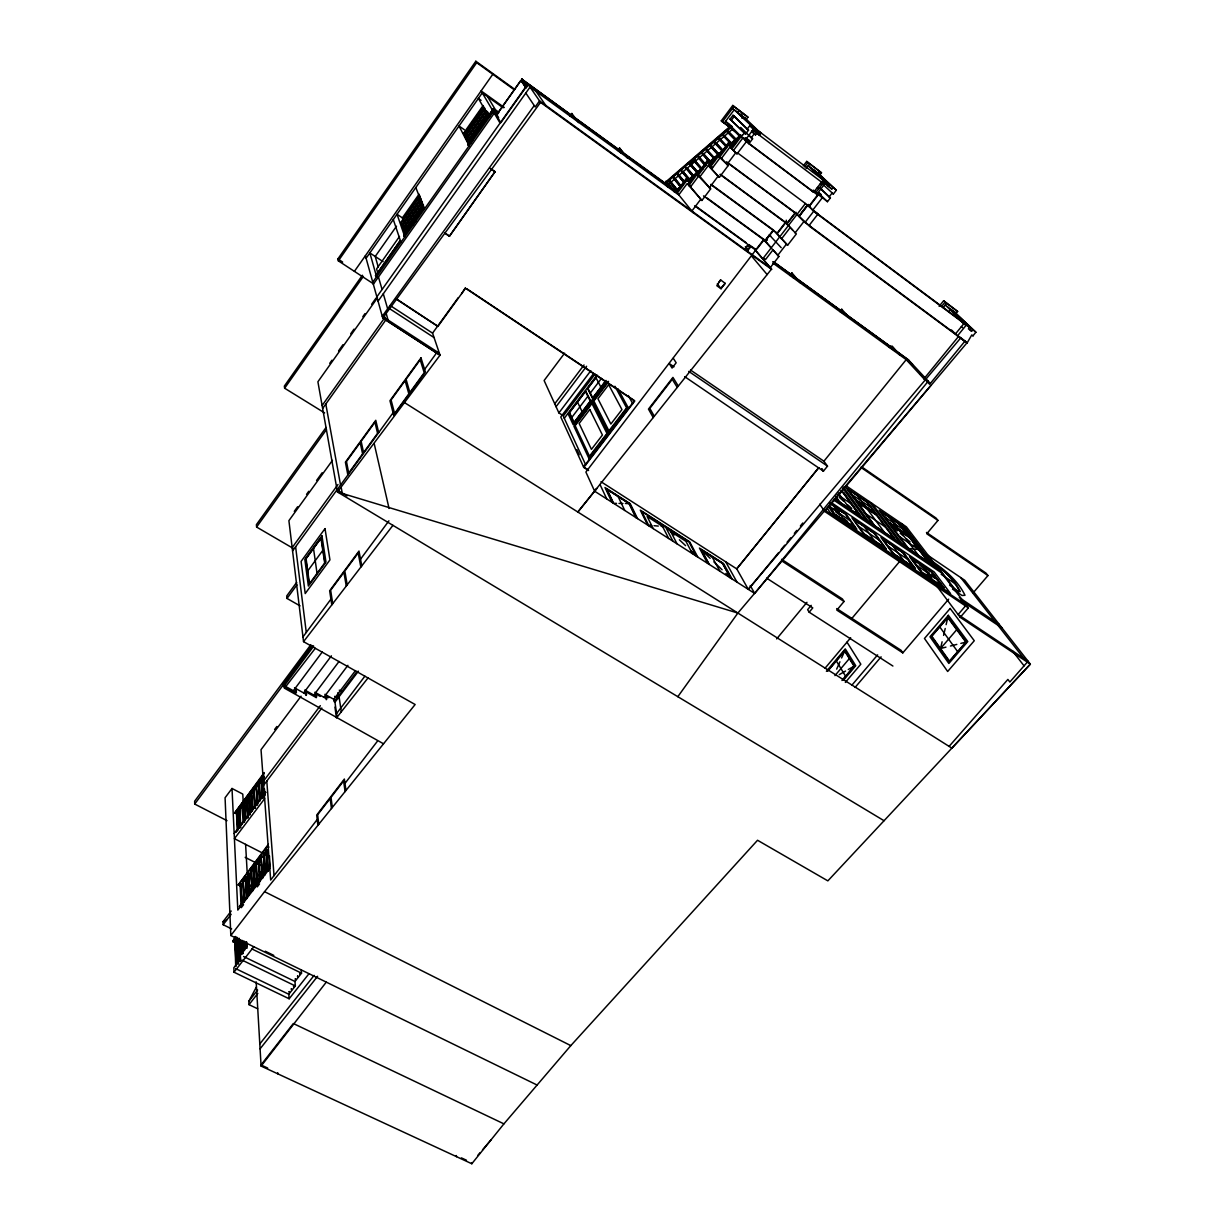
<?xml version="1.0" encoding="UTF-8"?>
<svg xmlns="http://www.w3.org/2000/svg" width="1225" height="1225" viewBox="0 0 1225 1225"><rect width="100%" height="100%" fill="white"/><g stroke="black" fill="none" stroke-linecap="round" stroke-linejoin="round"><path stroke-width="1.5" d="M525.556 86.914L521.666 81.187L521.758 78.783L526.934 85.26M525.908 86.914L522.018 81.187L522.11 78.783M899.671 354.928L892.014 346.277L889.396 347.165M666.691 182.418L732.137 126.634L731.049 125.562L666.109 181.698M945.945 647.152L940.54 648.515L942.102 641.808M943.602 635.377L945.21 628.502M946.113 624.643L947.767 617.614L965.851 642.13L949.467 661.087L931.812 636.234L947.767 617.614M836.675 669.126L839.921 661.791M841.606 657.978L844.668 651.057L854.07 666.216L841.973 680.487M235.69 966.464L234.955 940.096L236.655 964.397M236.9 937.263L234.373 942.393L236.639 939.269M234.97 942.638L232.719 941.596L235.246 936.467M235.828 936.757L232.719 941.596M257.618 1008.757L249.012 1004.653L248.828 1001.284L256.347 987.074M373.579 283.909L338.345 260.864L337.886 258.95L475.821 61.25L514.546 89.195M338.345 260.864L476.693 62.659L475.821 61.25M354.408 271.368L492.787 74.281M366.091 258.291L482.282 92.901L503.153 107.815M396.517 226.196L375.217 256.469L378.311 267.234M403.576 221.266L402.382 217.866L419.072 194.147M362.401 275.227L284.338 386.12L284.629 388.218L324.61 412.902M419.762 195.51L400.743 222.506L401.126 223.593L402.703 224.65L420.696 199.124M485.575 111.597L466.939 138.027L465.347 136.909L485.085 108.903L484.564 107.984L464.857 135.944L466.449 137.062L463.525 133.357L483.125 105.518M284.629 388.218L363.396 276.36M401.126 223.593L420.175 196.551M464.015 134.306L483.661 106.422L464.244 134.474M420.879 198.343L401.769 225.461L405.337 228.692M465.592 135.424L484.151 109.102M402.152 226.548L421.293 199.399M422.013 201.222L402.811 228.447L403.193 229.55L404.786 230.622L422.962 204.881M466.204 138.563L486.003 110.495L488.132 112.547L468.287 140.645L466.204 138.563L467.797 139.681M403.745 227.62L421.829 201.987M403.193 229.55L422.426 202.278M466.694 139.528L486.539 111.414M399.503 236.471L376.596 268.918L377.913 273.451M405.843 233.638L403.852 231.448L423.146 204.116M468.057 142.177L467.552 141.197L487.458 113.006L487.994 113.94L468.057 142.177L469.665 143.31M404.25 232.566L423.574 205.188M383.134 261.706L369.858 252.932L376.58 276.758L375.508 275.64L399.855 241.157L400.774 241.738M402.382 217.866L397.022 214.252L404.817 236.777L403.729 235.675L423.192 208.112L424.11 208.709M497.105 111.138L493.476 108.612L468.011 144.673L469.144 145.744L459.038 126.007L464.397 129.773M404.908 234.48L424.294 207.04M468.915 143.861L488.913 115.548L489.464 116.498M375.646 276.146L399.855 241.157M403.898 236.165L424.095 207.806M468.226 145.101L493.476 108.612M489.005 116.865L493.032 111.153L481.119 90.91L504.317 107.524M412.856 224.925L416.087 220.347M470.477 143.356L472.59 140.37M372.752 282.163L494.64 109.668M373.334 284.215L494.242 113.19M496.753 114.599L520.885 80.498L496.753 114.599L498.636 117.753M572.029 116.88L570.069 114.185L522.769 79.885L676.368 192.095L677.762 190.227L669.738 180.488L668.467 180.565M329.77 363.304L331.975 360.196M338.575 350.871L342.985 344.669M350.702 333.797L353.994 329.142M362.814 316.708L365.004 313.6M371.619 304.29L376.029 298.073M376.856 296.863L500.076 123.097L493.292 111.582M500.596 122.362L527.853 83.928L540.562 102.379L771.704 269.454L755.412 250.375L763.849 239.396L707.131 198.067M377.484 297.782L317.903 381.771L337.442 491.975L884.052 820.719M378.066 301.166L530.042 87.082L678.788 194.882L687.21 183.536L701.91 200.487L710.638 188.895L699.046 175.527L690.532 186.889L701.91 200.487M534.238 105.564L382.277 316.28L439.377 353.259M322.114 405.521L385.109 317.183M322.634 408.476L386.748 318.638M495.068 171.668L449.376 236.302L495.068 171.668L490.383 168.407M326.049 427.479L256.392 524.683L256.607 527.056L293.617 548.632M256.607 527.056L326.432 429.653M677.823 696.688L737.879 613.051L930.755 385.507M569.855 115.977L572.014 113.573M294.291 511.361L297.629 506.737M306.541 494.379L308.777 491.286M316.571 480.476L322.144 472.758M332.45 460.355L288.901 520.656L303.54 641.655L415.137 704.513L264.554 891.662L230.821 935.517L537.101 1085.044M737.879 613.051L337.442 491.975L440.035 355.189L432.563 333.139L458.181 297.752M465.362 287.814L461.565 293.74M395.675 298.747L437.938 326.386L465.531 288.258L634.734 401.096L583.789 467.429L588.582 470.507M292.163 547.606L337.993 484.503M292.561 550.959L337.809 488.698M393.087 412.764L337.059 489.862L347.058 495.88M424.6 369.399L437.34 351.866M540.562 102.379L382.767 318.056L440.035 355.189L382.767 318.056L365.387 255.734M296.634 582.426L286.742 595.932L287.017 598.443L300.094 605.9M287.017 598.443L296.925 584.907M307.72 570.942L322.788 550.377M573.3 116.528L617.783 148.776L619.819 151.793M617.553 150.537L619.712 148.164L627.169 157.857M302.958 636.939L330.918 599.163M360.517 559.182L388.922 520.824M310.874 644.687L194.653 801.181L194.698 804.044L227.008 820.673M282.623 684.79L296.389 692.462L295.975 688.741L295.792 693.258L282.745 686.077L282.623 684.79L311.548 645.866M194.698 804.044L295.501 668.406M298.9 663.827L310.231 648.592M282.745 686.077L312.819 645.621M313.707 646.157L284.246 685.77L284.491 688.205L383.532 743.789M668.038 187.364L664.624 182.739L620.937 151.073M293.387 690.716L322.313 651.93M732.504 129.268L736.424 132.484L721.28 120.831L732.764 105.442L747.939 117.156L746.5 119.07L732.443 108.443M722.367 121.933L733.882 106.514L732.764 105.442M724.128 123.266L734.204 109.775L753.773 127.89L752.655 129.375L756.254 132.086L757.372 130.6L739.425 114.078L753.773 127.89M675.373 190.87L676.782 189.002M677.088 189.385L675.679 191.253L528.082 84.249L500.795 122.714L493.798 110.863L497.947 113.818M730.115 119.147L733.009 115.273L734.326 116.283L748.536 130.141L745.566 134.092L730.115 119.147L745.566 134.092M685.832 179.156L676.001 192.325L676.996 193.55L686.857 180.366L685.832 179.156L690.456 182.525M274.599 729.518L276.881 726.471M731.432 120.142L734.326 116.283M244.357 822.297L242.78 794.091L232.015 788.471L225.078 797.751L230.821 935.517M301.059 696.183L261.032 749.685L270.664 880.04L317.214 819.494M737.726 112.44L739.165 110.51M303.678 692.891L331.408 655.834M305.637 691.712L306.219 690.915L306.066 695.417L305.637 691.712L316.234 697.561L316.356 693.136L316.234 697.561M741.232 115.089L742.687 113.175M711.511 164.426L706.963 161.057L688.756 185.603L690.532 186.889M564.618 353.167L544.114 380.531L558.891 412.902L562.107 414.999M710.638 188.895L698.005 175.619L708.035 162.251L706.963 161.057M741.86 118.182L742.947 116.742M699.781 176.921L709.811 163.553L708.035 162.251M711.817 168.805L720.484 157.259L728.201 165.574L719.412 177.258L708.953 166.294L719.044 152.834L720.147 154.013M313.845 695.05L339.065 661.423M710.041 167.488L728.584 142.529L733.178 145.943M728.201 165.574L719.519 157.275L729.717 143.692L728.584 142.529M721.311 158.607L731.509 145.025L729.717 143.692M823.277 179.861L813.676 192.294L748.904 143.708L747.786 142.59L749.256 140.63L748.077 139.466L737.037 153.845L730.682 147.766L740.206 135.087L741.355 136.235M731.815 148.945L742.105 135.255M733.607 150.277L743.146 137.583L746.653 141.074L741.247 137.016L744.218 133.081M748.536 130.141L747.189 129.13L750.159 125.164M264.233 772.577L234.71 812.895L236.471 813.813L264.248 776.91M234.71 812.895L264.309 773.542M237.374 830.734L236.41 811.716L237.972 811.823M240.804 827.288L239.809 827.487L238.814 808.515L240.376 808.623M244.709 821.01L243.653 802.099L245.199 802.207M263.069 776.282L264.141 776.129L262.487 775.976M241.815 805.621L243.147 822.159M251.493 792.759L252.962 809.158M253.927 789.543L255.413 805.897M256.347 786.312L257.878 802.635M240.973 806.77L253.483 790.14M256.898 785.608L262.594 778.043M323.905 697.224L347.9 665.328M326.279 699.735L326.355 695.218L326.876 698.954L314.886 692.247M691.865 211.052L700.562 199.507M709.29 187.915L718.049 176.262L708.372 165.467M726.854 164.579L735.689 152.834L730.039 146.969M745.305 140.063L752.732 130.202L824.456 184.301L823.093 183.015M263.375 781.305L320.337 705.661M748.904 143.708L752.594 138.808L751.247 137.797L754.202 133.877L751.553 131.289M263.666 785.225L321.823 708.05M754.202 133.877L755.549 134.888L758.505 130.968L824.578 181.101L815.712 192.585M554.741 403.806L584.034 364.973M759.714 132.116L758.229 134.092L759.469 135.286L760.955 133.326L744.739 117.753M355.48 670.596L333.828 699.276L334.18 701.711M334.012 700.562L334.609 699.781L324.901 694.315M556.058 406.7L586.591 366.26M234.174 833.521L264.278 793.632M265.703 792.116L235.659 832.296L265.733 792.483M334.762 700.93L357.057 671.407M247.557 817.243L246.439 798.378L248.154 817.55M262.364 797.643L261.017 779.023L262.962 797.95M334.946 702.231L358.404 671.178M264.646 798.639L234.419 838.65L269.439 856.551M558.891 412.902L590.817 370.7M593.528 373.671L560.759 416.975L583.789 467.429M336.569 713.562L364.866 676.2M594.998 374.146L563.255 416.056L585.718 464.903M564.281 418.292L596.805 375.371M597.555 375.294L587.541 388.524L592.548 398.431L605.227 381.741M571.799 417.449L587.847 396.303M590.327 393.041L601.46 378.372M927.463 555.048L964.764 580.313L1030.348 664.149L827.855 880.867L757.54 840.258L570.804 1045.614L503.919 1123.861L471.809 1163.75L261.093 1066.087L326.233 982.19M606.007 380.424L592.762 397.834L587.939 388.294L595.962 377.698L600.985 387.314M606.176 381.434L573.223 424.769L567.941 413.468M608.167 381.297L573.928 426.3L589.164 458.931L628.318 407.94L617.875 388.677M608.58 381.679L593.865 401.034L608.917 430.863L626.587 407.848L614.935 386.258M268.352 844.301L238.232 884.94L240.1 885.874L267.341 850.211L265.473 849.247M238.232 884.94L267.647 846.398L268.995 847.088M241.111 904.999L240.039 883.715L241.677 883.807M242.994 879.841L244.326 901.937L242.581 880.362L244.234 880.469M246.929 898.553L245.138 877.023L246.792 877.115M248.093 873.149L248.889 894.847L247.695 873.67L249.349 873.777M243.208 880.683L244.648 899.64M245.766 877.33L247.343 898.017M252.809 868.05L259.777 858.939M261.155 857.178L262.854 875.707M231.678 928.902L223.149 924.722L223.042 921.675L231.188 911.033M248.629 888.263L264.906 866.994M803.278 165.88L806.724 161.394L821.5 172.802L819.28 175.711M223.149 924.722L231.157 914.279M249.441 890.422L266.591 868.05M804.611 166.937L807.964 162.558L806.724 161.394M270.021 866.167L239.304 906.684L270.051 866.58M246.302 898.247L245.536 876.487M251.906 890.927L250.666 869.796L252.534 891.233M267.188 870.99L266.101 849.568L267.816 871.312M718.554 282.608L720.622 279.913L725.185 283.358L721.05 288.733L716.824 285.731L720.622 279.913M806.065 168.529L809.664 163.844M269.806 868.372L237.818 910.083L232.015 788.471M745.581 248.124L747.495 245.628L749.945 247.573L748.031 250.068L745.918 248.537L747.495 245.628M241.294 907.664L243.576 904.708M257.25 886.9L259.516 883.929M747.694 249.655L749.945 247.573M303.54 641.655L392.934 525.341M588.781 458.104L627.889 407.159M466.939 288.87L634.473 400.606L583.544 466.909L588.337 469.987M720.729 288.304L725.185 283.358M812.42 171.454L813.507 170.045L816.891 172.618L836.338 190.227L833.368 194.055L832.081 193.075L829.111 196.903L830.412 197.883L827.457 201.696L813.186 190.151L812.451 191.1L813.676 192.294M344.975 783.403L377.377 741.263M757.065 248.859L763.619 240.345M755.457 250.436L585.887 472.038L594.63 491.21L754.707 593.451L928.244 381.174M770.663 235.92L769.377 234.986L766.008 239.365L767.279 240.299M525.816 93.023L535.187 106.973L539.536 100.894L770.219 267.708L778.901 256.484L764.829 241.034L773.327 229.978L711.174 184.424M766.528 242.274L765.38 240.958L773.082 230.943M836.338 190.227L818.377 173.399L819.816 171.531M284.491 688.205L315.315 648.285M776.926 233.454L785.501 222.322L720.468 174.394M786.327 221.878L777.446 233.408L710.684 184.485M773.327 229.978L787.614 245.23L796.357 233.914L786.572 223.899L795.224 212.675L726.578 161.792M787.078 223.869L796.036 212.262M805.422 203.488L763.497 257.847L765.64 259.409L772.822 250.114M781.458 238.921L790.125 227.697M798.838 216.412L807.566 205.096M808.439 204.437L799.404 216.136L727.65 162.925M817.06 193.902L825.941 182.372L808.224 165.727L818.377 173.399M812.665 210.21L808.837 206.367L819.096 193.075L820.827 194.377L820.092 195.326L818.361 194.025L822.266 197.807L812.665 210.21L813.967 211.175M817.749 195.433L809.296 206.382L737.19 152.62M832.877 187.609L831.775 189.048L828.299 186.445L829.417 185.006L813.507 170.045M577.848 512.035L596.774 488.438L578.093 511.728M777.599 255.535L786.312 244.28M795.056 232.964L803.845 221.602L795.224 212.675M805.039 222.46L813.859 211.067M247.021 948.257L246.501 941.749M242.427 940.57L242.657 953.892L241.8 940.264M817.917 214.115L809.097 225.492L810.69 227.146L966.954 342.847L824.731 511.483L968.378 607.86L960.216 617.354L1030.348 664.149L951.886 748.138L404.556 402.642M238.507 963.952L237.114 937.707M239.457 939.315L240.682 961.135L240.468 960.308M308.96 973.737L289.161 998.773L234.021 972.221L253.789 946.741M773.542 261.706L790.094 273.711L793.325 277.738M789.803 275.349L791.687 272.945L799.481 281.719M790.064 275.533L791.932 273.129M292.79 1024.223L261.017 1064.954L267.708 1068.062M248.828 1001.284L257.633 990.045M249.012 1004.653L257.832 993.398M368.005 677.961L336.477 717.911L334.946 707.116M289.161 998.773L288.794 994.256L295.347 985.957L294.965 981.485L301.518 973.186L301.258 970.231M796.158 278.106L840.059 309.94L842.31 312.773M259.807 1043.96L314.136 975.36M839.753 311.548L841.866 309.358L840.672 310.384M260.083 1048.83L317.597 976.294M594.615 491.133L771.551 269.041L755.932 250.773M841.529 311.012L890.131 346.246L892.535 349.171M939.116 306.327L943.648 300.722L957.644 311.472L956.22 313.217L945.256 305.04L966.28 325.1L957.491 335.864L967.107 342.985L971.762 334.946L973.048 335.926M941.688 306.311L945.103 302.1L943.648 300.722M943.112 307.674L946.665 303.279M818.668 467.69L736.715 568.798L748.291 589.347L778.671 552.567M684.683 376.657L823.43 471.15L827.503 466.143L823.904 461.212L906.209 359.66L925.135 380.087L748.291 589.347M818.744 467.766L736.776 568.905L600.97 481.716M949.513 310.798L950.585 309.481L953.724 311.824L975.896 332.251L972.956 335.834M911.783 365.065L912.487 364.208L772.975 263.13M960.4 318.178L959.328 319.495L964.688 324.625M781.075 549.612L784.704 545.186M787.108 542.231L790.722 537.79M794.336 533.365L796.755 530.41M800.369 525.969L802.773 523.014M950.585 309.481L969.496 327.488L968.393 328.836L971.593 331.225L972.696 329.877M971.149 328.407L970.047 329.755L971.593 331.225M959.971 337.227L965.07 341.009L929.637 384.313L920.266 374.207M776.65 638.899L806.953 602.317M811.21 605.349L807.627 609.667L809.174 612.209L892.903 666.032M809.174 612.209L812.772 607.891L766.59 578.123M781.565 559.304L842.402 598.948L844.04 601.475L836.828 610.127L902.81 652.879L948.671 599.163M851.88 618.395L899.349 561.831M861.634 466.832L936.053 518.083L937.952 520.441L926.758 533.763L987.963 575.566L973.171 592.808M925.135 380.087L960.568 338.115L958.685 336.278L923.956 378.816L930.357 383.44L908.383 359.798L773.404 261.89M825.068 668.192L850.671 637.781M826.4 671.3L845.281 648.898L855.754 665.711L843.734 679.89M827.61 670.933L844.821 650.521L854.483 666.094L842.831 679.86M828.023 670.81L844.668 651.057M834.945 675.618L849.338 658.591M845.342 682.432L860.823 664.195L846.996 642.16M851.727 685.357L877.621 654.87M855.096 687.409L881.097 656.845M477.673 1155.512L480.093 1152.664M482.528 1149.831L491.026 1139.878M940.54 648.515L956.71 629.727M949.084 746.393L1007.884 679.431L1009.844 682.034L1028.097 661.255L958.103 614.552L966.234 605.073L824.502 509.922M666.385 182.035L731.371 125.869M672.464 177.104L673.092 176.553L681.33 186.583M683.596 182.203L676.476 173.628L677.762 173.552M685.204 166.095L685.219 167.121M690.517 165.023L697.867 173.491L688.634 163.124L689.277 162.573M705.768 148.317L705.11 148.883L714.037 158.622L714.711 158.056L705.768 148.317L706.412 148.807M714.114 141.105L713.455 141.671L722.566 151.333L723.24 150.767L714.114 141.105L714.772 141.595M717.651 138.042L718.325 137.46L726.226 145.714M723.209 134.306L721.877 134.398L731.172 143.968L732.535 143.892M726.119 130.723L726.793 130.141L736.868 140.186L728.63 131.825M690.931 163.017L695.264 159.281M732.749 128.947L668.192 184.608L667.839 182.954M674.271 191.82L682.922 184.424M687.256 180.718L703.119 167.151M708.892 162.221L726.195 147.429M729.074 144.963L740.62 135.087M674.562 192.187L683.228 184.791M687.562 181.086L701.986 168.744L702.706 169.372M709.214 162.573L726.532 147.766M729.411 145.3L740.957 135.439M689.308 182.372L692.202 179.907M710.975 163.874L715.308 160.184M732.642 145.392L735.521 142.927M736.21 139.681L735.521 140.262L727.466 132.086M697.209 173.016L697.867 172.449L690.502 163.982M709.796 162.251L711.128 162.175L709.796 162.251L700.96 152.482L701.619 151.915L710.469 161.685M731.172 143.968L731.861 143.402L722.551 133.816M839.263 674.623L845.556 671.055M848.267 669.508L854.07 666.216M223.042 921.675L226.548 920.205M889.365 347.502L891.984 346.614M950.462 646.019L956.802 644.411M960.829 643.401L965.851 642.13M521.758 78.783L524.913 82.32M616.512 503.368L613.618 503.337L607.095 489.449L629.007 503.506L635.836 517.532M618.993 503.398L622.928 503.444M625.393 503.46L630.263 503.72L637.536 518.604M651.623 525.464L647.703 525.112L640.292 510.136L689.69 541.817L697.791 557.099L690.747 550.469M654.058 525.693L658.284 526.076M661.209 526.352L665.481 526.735L674.225 534.942M910.956 548.754L908.552 548.478L890.544 524.713L910.16 538.035L928.351 561.969L908.338 548.448M911.951 548.861L913.207 548.999M914.631 549.152L915.963 549.305M916.943 549.413L918.781 549.612L913.712 545.156M841.008 492.236L842.923 492.572L859.506 515.342L855.295 511.591M932.424 563.132C943.985 569.303 954.397 579.808 960.278 591.537L958.134 591.721L952.667 588.031M933.527 564.082C944.184 569.901 953.708 579.747 959.114 590.618L957.2 590.787L949.589 585.121M926.743 574.663L928.703 575.474M930.158 576.072L932.332 576.975M933.833 577.603L936.329 578.644L931.888 575M925.212 574.035L922.272 572.749L911.645 558.508L930.954 571.508L941.795 585.872M831.714 507.686L829.432 506.691L834.271 513.597M833.26 508.36L835.909 509.523M838.007 510.442L839.998 511.315M841.713 512.065L844.852 513.489L855.234 527.807L834.026 513.551L829.08 506.492M461.396 1157.885L466.495 1160.243M293.342 1023.533L503.919 1123.861M235.552 968.562L288.794 994.256M242.091 960.124L295.347 985.957M243.055 953.356L242.014 953.586L241.402 940.923M243.591 956.526L294.965 981.485M265.258 951.213L273.803 955.393M251.845 948.916L301.518 973.186M242.152 904.785L240.437 883.179M240.039 883.715L241.279 884.327M245.138 877.023L246.378 877.651M242.581 880.362L243.821 880.989M264.554 891.662L570.804 1045.614M250.038 869.474L251.906 870.424M249.64 870.01L251.508 870.944M262.992 877.621L261.951 877.835L260.94 856.336L262.579 878.157M247.695 873.67L248.935 874.298M245.184 857.362L267.31 868.602M255.167 862.752L257.036 863.702M254.769 863.288L256.637 864.237M252.61 866.121L254.463 867.055M252.197 866.642L254.065 867.591M260.312 856.015L262.181 856.964M259.914 856.551L261.783 857.5M257.74 859.383L259.608 860.333M257.342 859.919L259.195 860.869M265.075 849.783L266.928 850.747M262.9 852.631L264.753 853.595M262.487 853.167L264.355 854.116M242.412 805.928L241.233 805.315L242.795 805.422M238.814 808.515L239.993 809.128M236.41 811.716L237.589 812.328M245.858 798.072L247.618 798.991M245.475 798.593L247.236 799.512M255.535 807.765L254.555 807.979L253.713 788.716L255.152 808.286M243.653 802.099L244.816 802.712M250.696 791.641L252.472 792.56M250.313 792.146L252.09 793.065M248.277 794.857L250.038 795.775M247.894 795.362L249.655 796.296M255.566 785.179L257.327 786.113M255.183 785.684L256.944 786.618M253.131 788.41L254.892 789.329M252.748 788.915L254.509 789.849M260.435 778.702L262.196 779.636M260.037 779.222L261.813 780.141M257.985 781.948L259.761 782.867M257.602 782.453L259.378 783.388M315.759 693.917L320.276 696.413M304.765 690.027L316.816 696.78M294.521 687.837L306.663 694.636M334.609 696.351L337.197 697.791M325.773 695.999L328.805 697.668M339.294 690.15L341.882 691.589M930.28 559.993C943.924 568.997 957.812 580.39 965.009 595.304L961.977 595.472L952.499 589.072M375.508 275.64L376.58 276.758M630.263 503.72L604.982 487.504L611.903 502.235M709.306 564.449L701.527 549.994L722.474 563.423L730.513 578.001M403.729 235.675L404.648 236.257M836.721 608.565L901.049 650.276L902.81 652.879M388.447 307.934L434.079 337.61M390.316 305.622L432.563 333.139M781.81 560.943L844.04 601.475M337.886 258.95L342.663 262.073M397.099 299.329L437.938 326.386M400.024 241.647L400.942 242.259L393.302 219.581M863.824 533.579L884.71 547.621L873.976 533.12L854.101 519.722M893.163 553.302L913.743 567.129L902.886 552.49L882.551 538.786L893.377 553.332M959.282 597.57L999.324 624.49M960.415 600.066L1002.142 628.088M403.852 231.448L405.46 232.52M941.198 574.311L955.316 583.835M831.836 502.939L934.17 571.952L950.539 593.543L830.366 512.831L827.304 508.436M830.29 503.23L845.801 513.673L856.888 529.261L833.291 513.413L828.988 507.242M830.121 503.444L845.097 513.535M874.206 533.151L853.565 519.247L864.054 533.625M830.458 503.781L844.852 513.489M883.087 539.26L902.672 552.46L913.207 566.654M849.737 520.365L829.432 506.691L833.138 509.722M859.047 526.612L879.045 540.072M888.202 546.243L907.893 559.503M916.928 565.582L936.329 578.644M837.272 494.395L851.145 503.797M866.014 513.872L885.124 526.811M899.686 536.688L918.781 549.612M444.522 232.719L449.208 235.889M444.69 233.133L449.376 236.302M839.63 502.005L860.042 515.802L843.198 492.588M834.378 498.774L939.024 569.503M833.827 500.122L941.673 572.978M851.88 494.594L870.669 507.364M885.001 517.103L903.468 529.659M874.528 512.555L855.662 499.739L848.159 489.51M888.707 522.294L907.985 535.371L899.717 524.499L880.622 511.499L888.921 522.325L907.465 534.927L899.518 524.453M840.917 490.72L843.872 492.741L861.619 517.195M876.84 515.419L857.194 502.082L874.313 525.448L894.357 539L876.625 515.373M673.995 366.811L669.233 363.519L672.066 368.067L676.154 362.784L673.275 358.251M846.506 486.049L906.377 526.842L968.378 607.86M867.07 502.281L847.654 489.066L855.433 499.693L875.033 512.999L866.856 502.235M690.532 370.042L823.904 461.212M926.467 532.446L985.987 573.116L987.963 575.566M688.756 371.389L827.503 466.143M860.777 467.307L937.952 520.441M490.582 168.774L495.267 172.051M467.552 141.197L469.16 142.33M463.525 133.357L465.102 134.474M493.721 109.01L498.789 112.623M481.073 100.358L478.393 98.444L489.25 117.294M476.693 62.659L514.439 89.915M755.947 249.441L748.996 244.74M772.929 261.752L908.797 360.242M696.458 206.657L745.903 242.504M694.621 205.815L755.978 250.283M781.213 247.71L769.377 234.986M686.857 180.366L689.935 182.617M689.323 184.868L691.084 186.154M688.19 184.699L697.668 171.133L698.709 172.327M703.533 195.893L765.38 240.958M764.829 241.034L766.1 241.968M700.057 176.691L696.964 174.409L698.005 175.619M710.76 166.523L712.537 167.84L711.449 166.646M720.009 174.425L786.649 223.562L786.282 220.178M786.572 223.899L787.859 224.849M718.049 176.262L719.412 177.258M693.381 160.077L693.365 159.036L701.466 167.963M721.54 158.408L718.417 156.08L719.519 157.275M803.753 221.495L955.485 333.904L964.243 323.155L812.558 210.103M810.69 227.146L798.93 216.136L807.658 204.851L815.574 212.782L969.496 327.488M812.849 209.965L818.04 213.839M735.689 152.834L737.037 153.845M961.319 326.738L962.528 327.642M945.103 302.1L957.644 311.472M808.837 206.367L810.138 207.331M746.04 139.083L747.403 140.094M721.28 120.831L729.702 127.155M745.106 140.569L817.626 194.974M817.366 187.517L818.668 188.497M730.085 124.736L725.567 121.336L741.247 137.016M745.229 137.613L749.256 140.63M757.372 130.6L760.955 133.326M825.941 182.372L829.417 185.006M820.321 183.689L821.607 184.669M733.882 106.514L747.939 117.156M807.964 162.558L821.5 172.802M911.645 558.508L916.285 562.29M919.347 564.771L922.777 567.573M925.35 569.686L929.193 572.81M835.649 511.774L839.982 515.312M843.627 518.282L847.562 521.498M850.763 524.116L854.698 527.332M891.05 525.173L897.45 530.808M900.145 533.181L903.009 535.723M906.531 538.816L910.129 541.986M839.232 497.319L843.596 501.193M847.93 505.037L851.758 508.452M823.797 181.545L831.775 189.048M679.385 539.796L685.617 545.661M823.016 181.453L828.299 186.445M822.771 184.255L833.368 194.055M954.658 312.053L975.896 332.251M821.133 189.002L830.412 197.883M819.862 188.037L829.111 196.903M701.527 549.994L710.163 558.309M713.915 561.907L722.076 569.763M725.92 573.438L730.927 578.261L722.75 563.454L701.006 549.52L708.892 564.189M749.715 125.762L756.254 132.086M820.827 194.377L819.525 193.121L818.805 194.071L820.092 195.326M819.28 193.795L827.457 201.696M751.553 131.014L755.549 134.888M965.07 341.009L967.107 342.985M733.009 115.273L747.189 129.13M951.457 329.969L957.491 335.864M748.628 134.903L752.594 138.808M740.681 127.4L751.247 137.797M731.065 126.466L740.558 135.96L739.869 136.542L730.391 127.048M726.777 131.213L736.179 140.768M723.868 136.251L730.513 143.111M720.3 139.328L726.884 146.204M718.309 138.532L726.211 146.786M716.074 142.973L722.612 149.879M715.415 143.539L721.923 150.445M785.501 222.322L792.713 230.024M711.878 146.587L718.34 153.523M718.968 154.411L709.933 144.718L709.275 145.285L718.294 154.993M709.918 145.775L718.952 155.483M892.014 346.277L899.701 354.607M890.131 346.246L893.944 350.381M707.039 150.767L713.425 157.734M775.731 232.153L787.614 245.23M703.533 153.783L709.857 160.781M702.874 154.35L710.454 162.741M841.621 309.175L850.334 318.73M840.059 309.94L842.448 312.605M699.383 157.367L705.661 164.38M698.74 156.877L706.243 165.283M698.74 157.918L704.987 164.931M698.082 157.443L705.585 165.85M694.606 160.444L702.048 168.882L701.389 169.448L693.962 160.996M763.849 239.396L770.755 247.251M773.082 249.885L778.901 256.484M694.621 161.486L700.807 168.514M791.687 272.945L800.492 282.975M790.094 273.711L793.463 277.57M689.935 163.048L697.301 171.531M687.072 167.978L694.361 176.492M686.413 167.503L693.702 176.002L693.044 176.568L685.77 168.07M686.429 168.545L692.493 175.634M683.014 171.5L690.242 180.044M682.371 171.025L689.583 179.554M682.371 172.051L689.583 180.596M745.29 246.807L748.031 250.068M681.728 171.577L688.925 180.106M751.737 256.255L767.141 274.568M678.956 174.991L684.913 182.127M677.119 173.093L684.254 181.652M678.313 175.542L684.254 182.678M664.486 182.923L668.1 187.287M674.914 178.467L680.809 185.633M673.107 177.579L680.166 186.169M673.643 178.544L680.687 187.134M669.095 180.014L677.257 190.074M670.274 182.464L677.257 191.1M669.631 182.004L676.598 190.625M677.762 193.596L693.182 212.691M668.069 183.015L674.623 191.146M665.696 181.3L671.622 188.681M664.624 182.739L668.176 187.18M960.722 577.572L995.144 621.672M997.946 625.271L1023.794 658.392M1012.386 650.812L1024.054 665.864M619.437 147.965L624.765 154.886M617.783 148.776L621.044 153.033M936.834 565.628L955.224 589.654M902.197 523.994L934.69 566.578M901.493 523.504L933.955 566.088M717.329 283.833L721.05 288.733M929.928 563.362L910.757 538.158L888.998 523.381L907.725 548.341M909.961 538.005L927.83 561.509M900.528 531.604L918.214 555.017M890.345 518.221L898.216 528.649M921.322 565.016L932.057 579.333M937.156 586.622L960.216 617.354M871.909 503.353L903.315 545.37M869.076 501.423L900.36 543.379M895.934 540.378L877.467 515.541L855.662 500.734L873.655 525.326M857.531 495.88L865.11 506.155M867.04 508.758L884.205 532.033M892.903 545.875L903.315 560.009M857.699 502.526L874.528 525.494M571.738 113.374L578.629 122.607M843.458 487.06L869.168 522.294M842.739 488.117L866.121 520.227M939.774 626.94L957.644 651.623M864.069 526.428L874.129 540.393M823.43 471.15L821.684 468.731L823.338 471.089M838.421 493.017L849.721 508.712M835.787 496.339L839.875 502.051M835.71 497.319L838.941 501.852M834.792 506.706L844.5 520.487M536.121 91.492L545.768 105.396M819.709 504.21L824.731 511.483M524.545 82.305L527.577 86.745M522.769 79.885L526.842 85.842M520.885 80.498L526.138 88.093M678.298 386.089L672.938 377.392L648.469 409.104L653.231 417.557M677.257 387.406L672.265 379.306L649.817 408.4L654.272 416.24M836.338 660.949L845.587 676.215M487.642 96.729L496.753 112.026M750.221 585.535L754.707 593.451M725.675 561.785L736.991 582.135M732.137 579.027L723.577 563.546L699.429 548.065L707.667 563.408M628.272 395.522L632.758 403.668M712.031 556.732L719.933 571.248M696.566 556.303L688.817 541.71L641.869 511.591L648.974 525.908M692.431 553.669L685.923 541.312L670.733 531.589L677.073 543.869M464.857 135.944L465.347 136.909M665.481 526.735L672.908 541.205M668.728 538.525L662.48 526.306L647.122 516.46L653.201 528.603M592.64 401.708L608.243 432.747M636.265 517.792L629.328 503.552L606.559 488.959L613.189 503.062M577.48 402.091L582.166 411.768M618.074 496.493L624.765 510.442M600.005 484.487L606.743 498.942M576.822 449.621L579.195 454.797M415.811 187.517L424.294 209.215L423.192 208.112M378.448 276.972L382.078 289.498M383.303 293.77L387.636 308.746M385.645 311.594L388.049 320.016M378.678 432.593L375.769 420.298L345.404 462.192L347.869 474.994M374.176 443.527L389.06 508.467M361.788 565.873L358.986 551.051L329.647 590.772L331.791 604.89M360.839 567.098L358.19 552.996L344.837 571.064L347.196 584.846M471.594 1162.617L471.809 1163.75M341.193 487.397L342.204 492.955M325.804 404.036L340.55 485.069M456.297 1155.512L456.496 1156.66M346.262 586.071L343.919 572.305L330.658 590.251L332.725 603.665M324.656 562.75L320.95 538.296L306.082 558.661L309.404 583.529M338.896 695.463L341.285 711.802M337.687 692.906L338.498 698.51M313.508 548.494L317.015 573.162M334.609 699.781L337.074 717.115M345.971 790.477L344.363 779.039L316.708 815.054L317.887 825.374M345.098 791.61L343.597 780.983L331.026 797.353L332.312 807.459M331.439 808.546L330.153 798.486L317.658 814.748L318.76 824.303M295.608 546.763L306.281 632.452M266.79 781.091L274.033 875.661M263.452 775.777L264.003 783.204M264.416 788.793L265.136 795.255M269.393 855.662L270.082 865.141M262.824 796.097L261.599 779.33L262.563 798.47M268.229 870.776L266.713 849.89L267.678 869.413M260.343 799.358L259.164 782.561L259.96 799.879M265.473 872.292L264.141 853.274L265.197 874.742M259.884 800.92L258.582 782.254L259.501 801.441M264.983 873.884L263.513 852.952L264.569 874.42M277.738 1072.717L277.815 1073.835M257.618 805.024L256.147 785.485L257.02 804.702M258.98 860.011L260.251 879.274M256.408 863.38L257.648 882.674M252.472 810.72L251.293 791.947L252.09 811.241M257.127 884.113L255.795 863.074L256.714 884.649M250.497 812.405L249.456 795.469L250.222 814.809M253.851 866.749L255.045 886.073M253.437 867.269L254.632 886.609M250.023 813.982L248.874 795.163L249.624 814.502M254.509 887.528L253.223 866.427L254.111 888.064M248.047 815.666L247.037 798.685L247.772 818.07M252.442 889.472L251.278 870.102L251.921 888.248M256.178 981.853L261.093 1066.087M245.597 818.912L244.617 801.9L245.199 819.418M249.839 892.872L248.721 873.456L249.318 891.632M244.035 801.594L245.107 820.49M245.597 844.362L247.19 872.613M247.404 876.38L248.461 895.215M240.697 825.39L239.794 808.316L240.406 827.809M246.47 942.01L246.715 946.404L240.161 954.857L240.376 959.298L233.837 967.735L234.021 972.221M246.087 942.331L246.378 947.951M244.77 941.566L245.153 948.747M244.142 941.259L244.617 950.232M238.262 828.621L237.374 811.517L237.864 829.141M242.06 903.009L241.065 883.485L241.738 905.321M243.714 941.229L244.204 950.768M236.792 811.21L237.757 830.228M240.085 939.621L240.82 954.888M238.982 938.151L240.054 960.829M237.818 939.82L238.829 961.61M236.716 938.472L237.864 963.646M234.955 940.096L236.103 965.928M420.987 357.884L389.948 400.713L393.776 415.428L425.397 371.956L420.987 357.884M360.196 442.608L346.476 461.534L348.696 473.018L362.6 453.893L360.196 442.608M374.957 422.227L361.145 441.291L363.565 452.561L377.56 433.298L374.957 422.227M405.092 380.638L391.081 399.993L394.603 413.468L408.859 393.837L405.092 380.638M420.19 359.798L406.072 379.291L409.854 392.49L424.218 372.722L420.19 359.798M325.008 528.618L301.09 561.418L305.209 593.574L329.938 559.902L325.008 528.618M321.961 535.876L304.826 559.35L308.363 586.04L325.972 562.045L321.961 535.876M321.195 537.683L305.76 558.83L309.144 584.157L324.993 562.581L321.195 537.683M585.688 390.959L569.12 412.81L573.882 422.977L590.664 400.897L585.688 390.959M585.473 391.541L569.518 412.595L574.096 422.38L590.266 401.111L585.473 391.541M591.981 403.515L575.138 425.642L589.47 456.221L606.972 433.42L591.981 403.515M589.792 409.502L579.149 423.483L591.43 449.361L602.424 435.028L589.792 409.502M608.672 384.696L597.953 398.783L610.862 424.034L621.948 409.579L608.672 384.696M258.368 859.705L259.96 881.571L258.368 859.705M295.378 978.821L295.577 979.632L295.378 978.821M297.568 976.049L297.767 976.861L297.568 976.049M299.742 973.278L299.957 974.105L299.742 973.278M289.207 991.592L289.406 992.403L289.207 991.592M291.382 988.82L291.596 989.632L291.382 988.82M293.571 986.048L293.786 986.875L293.571 986.048M950.156 608.473L924.477 638.47L947.66 671.484L974.273 640.736L950.156 608.473M948.364 615.317L929.974 636.801L948.854 663.46L967.781 641.548L948.364 615.317M947.92 617.048L931.352 636.372L949.314 661.684L966.341 641.977L947.92 617.048M942.347 586.346L922.073 572.718L911.109 558.033L931.153 571.539L942.347 586.346M886.349 549.06L863.12 533.457L851.957 517.823L874.88 533.273L886.349 549.06M915.381 568.568L892.504 553.195L880.943 537.362L903.529 552.597L915.381 568.568M943.985 587.786L921.445 572.642L909.501 556.625L931.75 571.616L943.985 587.786M876.564 514.332L854.774 499.54L846.138 487.749L867.713 502.418L876.564 514.332M909.517 536.718L888.094 522.172L879.106 510.182L900.314 524.622L909.517 536.718M468.915 145.285L468.011 144.673L468.93 145.316"/></g></svg>
